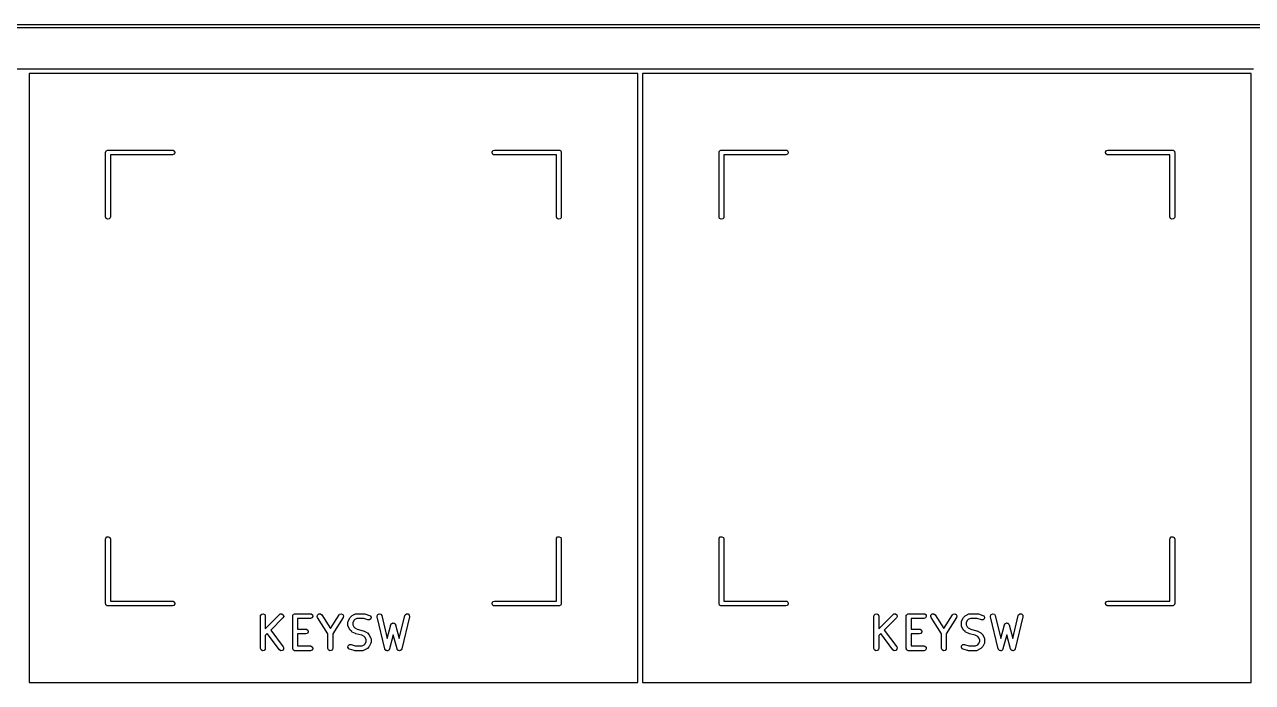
# Model space of a CAD drawing. Extents: x 382 to 810, y -162 to 0.
# Drawn here: x 605.56 to 643.69, y -35.57 to -15.15 of the extents above; entities that cross this region are included whole.
import ezdxf

# ---------------------------------------------------------------- set-up
doc = ezdxf.new("R2010")
doc.units = 0
doc.layers.add('BLACK', color=7, linetype='CONTINUOUS')

msp = doc.modelspace()

# ---------------------------------------------------------------- linework, layer by layer
at = {"layer": 'BLACK', "linetype": 'CONTINUOUS'}
for p, q in [((497.879, -15.1546), (678.854, -15.1546)), ((678.854, -15.2546), (497.879, -15.2546)), ((586.58, -16.5245), (605.63, -16.5245)), ((605.63, -16.5245), (624.68, -16.5245)), ((605.705, -16.6745), (605.705, -35.5745)), ((624.605, -16.6745), (605.705, -16.6745)), ((624.605, -35.5745), (624.605, -16.6745)), ((624.68, -16.5245), (643.73, -16.5245)), ((624.755, -16.6745), (624.755, -35.5745)), ((643.655, -16.6745), (624.755, -16.6745)), ((643.655, -35.5745), (643.655, -16.6745)), ((608.114, -19.0647), (608.118, -19.0595)), ((608.118, -19.0595), (608.137, -19.0562)), ((608.137, -19.0562), (608.155, -19.0495)), ((608.155, -19.0495), (610.155, -19.0495)), ((610.155, -19.0495), (610.181, -19.054)), ((610.181, -19.054), (610.22, -19.087)), ((620.107, -19.067), (620.155, -19.0495)), ((620.155, -19.0495), (622.155, -19.0495)), ((622.155, -19.0495), (622.165, -19.0512)), ((622.165, -19.0512), (622.169, -19.0506)), ((622.169, -19.0506), (622.171, -19.0523)), ((622.171, -19.0523), (622.181, -19.054)), ((622.181, -19.054), (622.196, -19.0665)), ((627.164, -19.0647), (627.168, -19.0595)), ((627.168, -19.0595), (627.187, -19.0562)), ((627.187, -19.0562), (627.205, -19.0495)), ((627.205, -19.0495), (629.205, -19.0495)), ((629.205, -19.0495), (629.231, -19.054)), ((629.231, -19.054), (629.27, -19.087)), ((639.157, -19.067), (639.205, -19.0495)), ((639.205, -19.0495), (641.205, -19.0495)), ((641.205, -19.0495), (641.215, -19.0512)), ((641.215, -19.0512), (641.219, -19.0506)), ((641.219, -19.0506), (641.221, -19.0523)), ((641.221, -19.0523), (641.231, -19.054)), ((641.231, -19.054), (641.246, -19.0665)), ((608.08, -19.1245), (608.082, -19.1147)), ((608.08, -21.1245), (608.08, -19.1245)), ((608.082, -19.1115), (608.083, -19.1086)), ((608.082, -19.1147), (608.082, -19.1115)), ((608.083, -19.1086), (608.085, -19.0988)), ((608.085, -19.0988), (608.098, -19.0839)), ((608.098, -19.0839), (608.107, -19.067)), ((608.107, -19.067), (608.114, -19.0647)), ((610.155, -19.1995), (608.23, -19.1995)), ((608.23, -19.1995), (608.23, -21.1245)), ((610.204, -19.1819), (610.155, -19.1995)), ((610.229, -19.1375), (610.204, -19.1819)), ((610.22, -19.087), (610.229, -19.1375)), ((620.082, -19.1115), (620.107, -19.067)), ((620.091, -19.162), (620.082, -19.1115)), ((620.13, -19.195), (620.091, -19.162)), ((620.155, -19.1995), (620.13, -19.195)), ((622.08, -19.1995), (620.155, -19.1995)), ((622.08, -21.1245), (622.08, -19.1995)), ((622.196, -19.0665), (622.213, -19.0763)), ((622.213, -19.0763), (622.215, -19.0826)), ((622.215, -19.0826), (622.22, -19.087)), ((622.22, -19.087), (622.224, -19.1062)), ((622.224, -19.1062), (622.23, -19.1245)), ((622.23, -19.1245), (622.23, -21.1245)), ((627.13, -19.1245), (627.132, -19.1147)), ((627.13, -21.1245), (627.13, -19.1245)), ((627.132, -19.1115), (627.133, -19.1086)), ((627.132, -19.1147), (627.132, -19.1115)), ((627.133, -19.1086), (627.135, -19.0988)), ((627.135, -19.0988), (627.148, -19.0839)), ((627.148, -19.0839), (627.157, -19.067)), ((627.157, -19.067), (627.164, -19.0647)), ((629.205, -19.1995), (627.28, -19.1995)), ((627.28, -19.1995), (627.28, -21.1245)), ((629.254, -19.1819), (629.205, -19.1995)), ((629.279, -19.1375), (629.254, -19.1819)), ((629.27, -19.087), (629.279, -19.1375)), ((639.132, -19.1115), (639.157, -19.067)), ((639.141, -19.162), (639.132, -19.1115)), ((639.18, -19.195), (639.141, -19.162)), ((639.205, -19.1995), (639.18, -19.195)), ((641.13, -19.1995), (639.205, -19.1995)), ((641.13, -21.1245), (641.13, -19.1995)), ((641.246, -19.0665), (641.263, -19.0763)), ((641.263, -19.0763), (641.265, -19.0826)), ((641.265, -19.0826), (641.27, -19.087)), ((641.27, -19.087), (641.274, -19.1062)), ((641.274, -19.1062), (641.28, -19.1245)), ((641.28, -19.1245), (641.28, -21.1245)), ((608.098, -21.1727), (608.08, -21.1245)), ((608.142, -21.1984), (608.098, -21.1727)), ((608.193, -21.1894), (608.142, -21.1984)), ((608.226, -21.1501), (608.193, -21.1894)), ((608.23, -21.1245), (608.226, -21.1501)), ((622.098, -21.1727), (622.08, -21.1245)), ((622.142, -21.1984), (622.098, -21.1727)), ((622.193, -21.1894), (622.142, -21.1984)), ((622.226, -21.1501), (622.193, -21.1894)), ((622.23, -21.1245), (622.226, -21.1501)), ((627.148, -21.1727), (627.13, -21.1245)), ((627.192, -21.1984), (627.148, -21.1727)), ((627.243, -21.1894), (627.192, -21.1984)), ((627.276, -21.1501), (627.243, -21.1894)), ((627.28, -21.1245), (627.276, -21.1501)), ((641.148, -21.1727), (641.13, -21.1245)), ((641.192, -21.1984), (641.148, -21.1727)), ((641.243, -21.1894), (641.192, -21.1984)), ((641.276, -21.1501), (641.243, -21.1894)), ((641.28, -21.1245), (641.276, -21.1501)), ((608.08, -31.1245), (608.085, -31.0988)), ((608.08, -33.1245), (608.08, -31.1245)), ((608.085, -31.0988), (608.118, -31.0595)), ((608.118, -31.0595), (608.169, -31.0506)), ((608.169, -31.0506), (608.213, -31.0763)), ((608.213, -31.0763), (608.23, -31.1245)), ((608.23, -31.1245), (608.23, -33.0495)), ((622.08, -31.1245), (622.085, -31.0988)), ((622.08, -33.0495), (622.08, -31.1245)), ((622.085, -31.0988), (622.118, -31.0595)), ((622.118, -31.0595), (622.169, -31.0506)), ((622.169, -31.0506), (622.213, -31.0763)), ((622.213, -31.0763), (622.23, -31.1245)), ((622.23, -31.1245), (622.23, -33.1245)), ((627.13, -31.1245), (627.135, -31.0988)), ((627.13, -33.1245), (627.13, -31.1245)), ((627.135, -31.0988), (627.168, -31.0595)), ((627.168, -31.0595), (627.219, -31.0506)), ((627.219, -31.0506), (627.263, -31.0763)), ((627.263, -31.0763), (627.28, -31.1245)), ((627.28, -31.1245), (627.28, -33.0495)), ((641.13, -31.1245), (641.135, -31.0988)), ((641.13, -33.0495), (641.13, -31.1245)), ((641.135, -31.0988), (641.168, -31.0595)), ((641.168, -31.0595), (641.219, -31.0506)), ((641.219, -31.0506), (641.263, -31.0763)), ((641.263, -31.0763), (641.28, -31.1245)), ((641.28, -31.1245), (641.28, -33.1245)), ((608.087, -33.1428), (608.08, -33.1245)), ((608.091, -33.162), (608.087, -33.1428)), ((608.096, -33.1663), (608.091, -33.162)), ((608.098, -33.1727), (608.096, -33.1663)), ((608.23, -33.0495), (610.155, -33.0495)), ((610.155, -33.0495), (610.181, -33.054)), ((610.181, -33.054), (610.22, -33.087)), ((610.229, -33.1375), (610.204, -33.1819)), ((610.22, -33.087), (610.229, -33.1375)), ((620.082, -33.1115), (620.107, -33.067)), ((620.091, -33.162), (620.082, -33.1115)), ((620.13, -33.195), (620.091, -33.162)), ((620.107, -33.067), (620.155, -33.0495)), ((620.155, -33.0495), (622.08, -33.0495)), ((622.213, -33.1651), (622.204, -33.1819)), ((622.226, -33.1501), (622.213, -33.1651)), ((622.228, -33.1404), (622.226, -33.1501)), ((622.229, -33.1375), (622.228, -33.1404)), ((622.23, -33.1245), (622.229, -33.1342)), ((622.229, -33.1342), (622.229, -33.1375)), ((627.137, -33.1428), (627.13, -33.1245)), ((627.141, -33.162), (627.137, -33.1428)), ((627.146, -33.1663), (627.141, -33.162)), ((627.148, -33.1727), (627.146, -33.1663)), ((627.28, -33.0495), (629.205, -33.0495)), ((629.205, -33.0495), (629.231, -33.054)), ((629.231, -33.054), (629.27, -33.087)), ((629.279, -33.1375), (629.254, -33.1819)), ((629.27, -33.087), (629.279, -33.1375)), ((639.132, -33.1115), (639.157, -33.067)), ((639.141, -33.162), (639.132, -33.1115)), ((639.18, -33.195), (639.141, -33.162)), ((639.157, -33.067), (639.205, -33.0495)), ((639.205, -33.0495), (641.13, -33.0495)), ((641.263, -33.1651), (641.254, -33.1819)), ((641.276, -33.1501), (641.263, -33.1651)), ((641.278, -33.1404), (641.276, -33.1501)), ((641.279, -33.1375), (641.278, -33.1404)), ((641.28, -33.1245), (641.279, -33.1342)), ((641.279, -33.1342), (641.279, -33.1375)), ((608.115, -33.1824), (608.098, -33.1727)), ((608.13, -33.195), (608.115, -33.1824)), ((608.14, -33.1967), (608.13, -33.195)), ((608.142, -33.1984), (608.14, -33.1967)), ((608.146, -33.1978), (608.142, -33.1984)), ((608.155, -33.1995), (608.146, -33.1978)), ((610.155, -33.1995), (608.155, -33.1995)), ((610.204, -33.1819), (610.155, -33.1995)), ((612.89, -33.5168), (612.895, -33.4912)), ((612.89, -34.5168), (612.89, -33.5168)), ((612.895, -33.4912), (612.928, -33.4519)), ((612.928, -33.4519), (612.978, -33.4429)), ((612.978, -33.4429), (613.022, -33.4686)), ((613.022, -33.4686), (613.04, -33.5168)), ((613.04, -33.9072), (613.483, -33.4638)), ((613.04, -33.5168), (613.04, -33.9072)), ((613.483, -33.4638), (613.505, -33.4488)), ((613.505, -33.4488), (613.556, -33.4444)), ((613.556, -33.4444), (613.598, -33.4738)), ((613.611, -33.5233), (613.589, -33.5698)), ((613.598, -33.4738), (613.611, -33.5233)), ((613.89, -33.5168), (613.892, -33.5071)), ((613.89, -34.5168), (613.89, -33.5168)), ((613.891, -33.5038), (613.893, -33.5009)), ((613.892, -33.5071), (613.891, -33.5038)), ((613.893, -33.5009), (613.895, -33.4912)), ((613.895, -33.4912), (613.907, -33.4762)), ((613.907, -33.4762), (613.917, -33.4594)), ((613.917, -33.4594), (613.923, -33.457)), ((613.923, -33.457), (613.928, -33.4519)), ((613.928, -33.4519), (613.947, -33.4485)), ((613.947, -33.4485), (613.965, -33.4418)), ((613.965, -33.4418), (614.441, -33.4418)), ((614.441, -33.4418), (614.467, -33.4463)), ((614.467, -33.4463), (614.506, -33.4793)), ((614.515, -33.5298), (614.489, -33.5743)), ((614.506, -33.4793), (614.515, -33.5298)), ((614.654, -33.533), (614.66, -33.4821)), ((614.664, -33.5571), (614.654, -33.533)), ((614.66, -33.4821), (614.698, -33.4475)), ((614.698, -33.4475), (614.75, -33.4453)), ((614.75, -33.4453), (614.79, -33.4765)), ((614.79, -33.4765), (615.06, -33.9009)), ((615.06, -33.9009), (615.33, -33.4765)), ((615.33, -33.4765), (615.348, -33.4573)), ((615.348, -33.4573), (615.397, -33.4419)), ((615.397, -33.4419), (615.444, -33.4615)), ((615.444, -33.4615), (615.468, -33.507)), ((615.468, -33.507), (615.457, -33.5571)), ((615.674, -33.559), (615.722, -33.5114)), ((615.722, -33.5114), (615.74, -33.4985)), ((615.74, -33.4985), (615.741, -33.4973)), ((615.741, -33.4973), (615.836, -33.4497)), ((615.836, -33.4497), (615.861, -33.4423)), ((615.861, -33.4423), (615.866, -33.4433)), ((615.866, -33.4433), (615.87, -33.4418)), ((615.87, -33.4418), (616.108, -33.4418)), ((616.108, -33.4418), (616.13, -33.4457)), ((616.13, -33.4457), (616.132, -33.4457)), ((616.132, -33.4457), (616.274, -33.4933)), ((616.274, -33.4933), (616.297, -33.5057)), ((616.297, -33.5057), (616.324, -33.5494)), ((616.324, -33.5494), (616.317, -33.6001)), ((616.51, -33.5082), (616.533, -33.4623)), ((616.511, -33.5342), (616.51, -33.5082)), ((616.749, -34.5342), (616.511, -33.5342)), ((616.533, -33.4623), (616.58, -33.4419)), ((616.58, -33.4419), (616.629, -33.4566)), ((616.629, -33.4566), (616.657, -33.4994)), ((616.657, -33.4994), (616.826, -34.2103)), ((617.199, -34.2103), (617.368, -33.4994)), ((617.514, -33.5342), (617.276, -34.5342)), ((617.368, -33.4994), (617.379, -33.4755)), ((617.379, -33.4755), (617.42, -33.4449)), ((617.42, -33.4449), (617.471, -33.448)), ((617.471, -33.448), (617.508, -33.4832)), ((617.508, -33.4832), (617.514, -33.5342)), ((620.155, -33.1995), (620.13, -33.195)), ((622.155, -33.1995), (620.155, -33.1995)), ((622.174, -33.1928), (622.155, -33.1995)), ((622.193, -33.1894), (622.174, -33.1928)), ((622.197, -33.1843), (622.193, -33.1894)), ((622.204, -33.1819), (622.197, -33.1843)), ((627.165, -33.1824), (627.148, -33.1727)), ((627.18, -33.195), (627.165, -33.1824)), ((627.19, -33.1967), (627.18, -33.195)), ((627.192, -33.1984), (627.19, -33.1967)), ((627.196, -33.1978), (627.192, -33.1984)), ((627.205, -33.1995), (627.196, -33.1978)), ((629.205, -33.1995), (627.205, -33.1995)), ((629.254, -33.1819), (629.205, -33.1995)), ((631.94, -33.5168), (631.945, -33.4912)), ((631.94, -34.5168), (631.94, -33.5168)), ((631.945, -33.4912), (631.978, -33.4519)), ((631.978, -33.4519), (632.028, -33.4429)), ((632.028, -33.4429), (632.072, -33.4686)), ((632.072, -33.4686), (632.09, -33.5168)), ((632.09, -33.9072), (632.533, -33.4638)), ((632.09, -33.5168), (632.09, -33.9072)), ((632.533, -33.4638), (632.555, -33.4488)), ((632.555, -33.4488), (632.606, -33.4444)), ((632.606, -33.4444), (632.648, -33.4738)), ((632.661, -33.5233), (632.639, -33.5698)), ((632.648, -33.4738), (632.661, -33.5233)), ((632.94, -33.5168), (632.942, -33.5071)), ((632.94, -34.5168), (632.94, -33.5168)), ((632.941, -33.5038), (632.943, -33.5009)), ((632.942, -33.5071), (632.941, -33.5038)), ((632.943, -33.5009), (632.945, -33.4912)), ((632.945, -33.4912), (632.957, -33.4762)), ((632.957, -33.4762), (632.967, -33.4594)), ((632.967, -33.4594), (632.973, -33.457)), ((632.973, -33.457), (632.978, -33.4519)), ((632.978, -33.4519), (632.997, -33.4485)), ((632.997, -33.4485), (633.015, -33.4418)), ((633.015, -33.4418), (633.491, -33.4418)), ((633.491, -33.4418), (633.517, -33.4463)), ((633.517, -33.4463), (633.556, -33.4793)), ((633.565, -33.5298), (633.539, -33.5743)), ((633.556, -33.4793), (633.565, -33.5298)), ((633.704, -33.533), (633.71, -33.4821)), ((633.714, -33.5571), (633.704, -33.533)), ((633.71, -33.4821), (633.748, -33.4475)), ((633.748, -33.4475), (633.8, -33.4453)), ((633.8, -33.4453), (633.84, -33.4765)), ((633.84, -33.4765), (634.11, -33.9009)), ((634.11, -33.9009), (634.38, -33.4765)), ((634.38, -33.4765), (634.398, -33.4573)), ((634.398, -33.4573), (634.447, -33.4419)), ((634.447, -33.4419), (634.494, -33.4615)), ((634.494, -33.4615), (634.518, -33.507)), ((634.518, -33.507), (634.507, -33.5571)), ((634.724, -33.559), (634.772, -33.5114)), ((634.772, -33.5114), (634.79, -33.4985)), ((634.79, -33.4985), (634.791, -33.4973)), ((634.791, -33.4973), (634.886, -33.4497)), ((634.886, -33.4497), (634.911, -33.4423)), ((634.911, -33.4423), (634.916, -33.4433)), ((634.916, -33.4433), (634.92, -33.4418)), ((634.92, -33.4418), (635.158, -33.4418)), ((635.158, -33.4418), (635.18, -33.4457)), ((635.18, -33.4457), (635.182, -33.4457)), ((635.182, -33.4457), (635.324, -33.4933)), ((635.324, -33.4933), (635.347, -33.5057)), ((635.347, -33.5057), (635.374, -33.5494)), ((635.374, -33.5494), (635.367, -33.6001)), ((635.56, -33.5082), (635.583, -33.4623)), ((635.561, -33.5342), (635.56, -33.5082)), ((635.799, -34.5342), (635.561, -33.5342)), ((635.583, -33.4623), (635.63, -33.4419)), ((635.63, -33.4419), (635.679, -33.4566)), ((635.679, -33.4566), (635.707, -33.4994)), ((635.707, -33.4994), (635.876, -34.2103)), ((636.249, -34.2103), (636.418, -33.4994)), ((636.564, -33.5342), (636.326, -34.5342)), ((636.418, -33.4994), (636.429, -33.4755)), ((636.429, -33.4755), (636.47, -33.4449)), ((636.47, -33.4449), (636.521, -33.448)), ((636.521, -33.448), (636.558, -33.4832)), ((636.558, -33.4832), (636.564, -33.5342)), ((639.205, -33.1995), (639.18, -33.195)), ((641.205, -33.1995), (639.205, -33.1995)), ((641.224, -33.1928), (641.205, -33.1995)), ((641.243, -33.1894), (641.224, -33.1928)), ((641.247, -33.1843), (641.243, -33.1894)), ((641.254, -33.1819), (641.247, -33.1843)), ((613.589, -33.5698), (613.207, -33.9524)), ((614.441, -33.5918), (614.04, -33.5918)), ((614.04, -33.5918), (614.04, -33.918)), ((614.04, -33.918), (614.298, -33.918)), ((614.298, -33.918), (614.324, -33.9225)), ((614.324, -33.9225), (614.363, -33.9555)), ((614.489, -33.5743), (614.441, -33.5918)), ((614.985, -34.0625), (614.664, -33.5571)), ((615.457, -33.5571), (615.135, -34.0625)), ((615.604, -33.7073), (615.609, -33.6816)), ((615.604, -33.8025), (615.604, -33.7073)), ((615.606, -33.8067), (615.604, -33.8025)), ((615.605, -33.8111), (615.606, -33.8067)), ((615.612, -33.8361), (615.605, -33.8111)), ((615.609, -33.6816), (615.612, -33.6782)), ((615.612, -33.6737), (615.66, -33.5785)), ((615.612, -33.6782), (615.612, -33.6737)), ((615.66, -33.9313), (615.612, -33.8361)), ((615.66, -33.5785), (615.673, -33.5605)), ((615.661, -33.9324), (615.66, -33.9313)), ((615.674, -33.9508), (615.661, -33.9324)), ((615.673, -33.5605), (615.674, -33.559)), ((615.789, -33.6565), (615.754, -33.725)), ((615.754, -33.725), (615.754, -33.7848)), ((615.754, -33.7848), (615.789, -33.8533)), ((615.819, -33.6261), (615.789, -33.6565)), ((615.789, -33.8533), (615.819, -33.8837)), ((615.887, -33.5918), (615.819, -33.6261)), ((615.819, -33.8837), (615.896, -33.9222)), ((616.096, -33.5918), (615.887, -33.5918)), ((615.896, -33.9222), (616.078, -33.9679)), ((616.227, -33.6356), (616.096, -33.5918)), ((616.278, -33.6342), (616.227, -33.6356)), ((616.317, -33.6001), (616.278, -33.6342)), ((616.826, -34.2103), (616.94, -33.7832)), ((616.94, -33.7832), (616.951, -33.7596)), ((616.951, -33.7596), (616.957, -33.7556)), ((616.957, -33.7556), (616.96, -33.7494)), ((616.96, -33.7494), (616.977, -33.7412)), ((616.977, -33.7412), (616.993, -33.7301)), ((616.993, -33.7301), (617, -33.7307)), ((617, -33.7307), (617.006, -33.7278)), ((617.006, -33.7278), (617.025, -33.7328)), ((617.025, -33.7328), (617.044, -33.7345)), ((617.044, -33.7345), (617.049, -33.7394)), ((617.049, -33.7394), (617.056, -33.7411)), ((617.056, -33.7411), (617.067, -33.757)), ((617.067, -33.757), (617.081, -33.7707)), ((617.081, -33.7707), (617.081, -33.7776)), ((617.081, -33.7776), (617.085, -33.7832)), ((617.085, -33.7832), (617.199, -34.2103)), ((632.639, -33.5698), (632.257, -33.9524)), ((633.491, -33.5918), (633.09, -33.5918)), ((633.09, -33.5918), (633.09, -33.918)), ((633.09, -33.918), (633.348, -33.918)), ((633.348, -33.918), (633.374, -33.9225)), ((633.374, -33.9225), (633.413, -33.9555)), ((633.539, -33.5743), (633.491, -33.5918)), ((634.035, -34.0625), (633.714, -33.5571)), ((634.507, -33.5571), (634.185, -34.0625)), ((634.654, -33.7073), (634.659, -33.6816)), ((634.654, -33.8025), (634.654, -33.7073)), ((634.656, -33.8067), (634.654, -33.8025)), ((634.655, -33.8111), (634.656, -33.8067)), ((634.662, -33.8361), (634.655, -33.8111)), ((634.659, -33.6816), (634.662, -33.6782)), ((634.662, -33.6737), (634.71, -33.5785)), ((634.662, -33.6782), (634.662, -33.6737)), ((634.71, -33.9313), (634.662, -33.8361)), ((634.71, -33.5785), (634.723, -33.5605)), ((634.711, -33.9324), (634.71, -33.9313)), ((634.724, -33.9508), (634.711, -33.9324)), ((634.723, -33.5605), (634.724, -33.559)), ((634.839, -33.6565), (634.804, -33.725)), ((634.804, -33.725), (634.804, -33.7848)), ((634.804, -33.7848), (634.839, -33.8533)), ((634.869, -33.6261), (634.839, -33.6565)), ((634.839, -33.8533), (634.869, -33.8837)), ((634.937, -33.5918), (634.869, -33.6261)), ((634.869, -33.8837), (634.946, -33.9222)), ((635.146, -33.5918), (634.937, -33.5918)), ((634.946, -33.9222), (635.128, -33.9679)), ((635.277, -33.6356), (635.146, -33.5918)), ((635.328, -33.6342), (635.277, -33.6356)), ((635.367, -33.6001), (635.328, -33.6342)), ((635.876, -34.2103), (635.99, -33.7832)), ((635.99, -33.7832), (636.001, -33.7596)), ((636.001, -33.7596), (636.007, -33.7556)), ((636.007, -33.7556), (636.01, -33.7494)), ((636.01, -33.7494), (636.027, -33.7412)), ((636.027, -33.7412), (636.043, -33.7301)), ((636.043, -33.7301), (636.05, -33.7307)), ((636.05, -33.7307), (636.056, -33.7278)), ((636.056, -33.7278), (636.075, -33.7328)), ((636.075, -33.7328), (636.094, -33.7345)), ((636.094, -33.7345), (636.099, -33.7394)), ((636.099, -33.7394), (636.106, -33.7411)), ((636.106, -33.7411), (636.117, -33.757)), ((636.117, -33.757), (636.131, -33.7707)), ((636.131, -33.7707), (636.131, -33.7776)), ((636.131, -33.7776), (636.135, -33.7832)), ((636.135, -33.7832), (636.249, -34.2103)), ((613.1, -34.0596), (613.04, -34.1193)), ((613.04, -34.1193), (613.04, -34.5168)), ((613.476, -34.5618), (613.1, -34.0596)), ((613.207, -33.9524), (613.596, -34.4718)), ((614.298, -34.068), (614.04, -34.068)), ((614.04, -34.068), (614.04, -34.4418)), ((614.347, -34.0505), (614.298, -34.068)), ((614.372, -34.006), (614.347, -34.0505)), ((614.363, -33.9555), (614.372, -34.006)), ((614.985, -34.5168), (614.985, -34.0625)), ((615.135, -34.0625), (615.135, -34.5168)), ((615.722, -33.9984), (615.674, -33.9508)), ((615.723, -33.9991), (615.722, -33.9984)), ((615.741, -34.0125), (615.723, -33.9991)), ((615.836, -34.0601), (615.741, -34.0125)), ((615.84, -34.0605), (615.836, -34.0601)), ((615.852, -34.0658), (615.84, -34.0605)), ((616.034, -34.1114), (615.852, -34.0658)), ((616.111, -34.1499), (616.034, -34.1114)), ((616.078, -33.9679), (616.09, -33.9731)), ((616.09, -33.9731), (616.094, -33.9735)), ((616.094, -33.9735), (616.189, -34.0212)), ((616.141, -34.1803), (616.111, -34.1499)), ((616.176, -34.2488), (616.141, -34.1803)), ((616.141, -34.3771), (616.176, -34.3086)), ((616.176, -34.3086), (616.176, -34.2488)), ((616.189, -34.0212), (616.207, -34.0345)), ((616.207, -34.0345), (616.209, -34.0352)), ((616.209, -34.0352), (616.256, -34.0828)), ((616.256, -34.0828), (616.269, -34.1012)), ((616.269, -34.1012), (616.27, -34.1023)), ((616.27, -34.1023), (616.318, -34.1976)), ((616.318, -34.1976), (616.325, -34.2225)), ((616.325, -34.2225), (616.324, -34.2269)), ((616.324, -34.2269), (616.326, -34.2311)), ((616.326, -34.2311), (616.326, -34.3263)), ((617.013, -34.0936), (616.895, -34.5361)), ((617.131, -34.5361), (617.013, -34.0936)), ((632.15, -34.0596), (632.09, -34.1193)), ((632.09, -34.1193), (632.09, -34.5168)), ((632.526, -34.5618), (632.15, -34.0596)), ((632.257, -33.9524), (632.646, -34.4718)), ((633.348, -34.068), (633.09, -34.068)), ((633.09, -34.068), (633.09, -34.4418)), ((633.397, -34.0505), (633.348, -34.068)), ((633.422, -34.006), (633.397, -34.0505)), ((633.413, -33.9555), (633.422, -34.006)), ((634.035, -34.5168), (634.035, -34.0625)), ((634.185, -34.0625), (634.185, -34.5168)), ((634.772, -33.9984), (634.724, -33.9508)), ((634.773, -33.9991), (634.772, -33.9984)), ((634.791, -34.0125), (634.773, -33.9991)), ((634.886, -34.0601), (634.791, -34.0125)), ((634.89, -34.0605), (634.886, -34.0601)), ((634.902, -34.0658), (634.89, -34.0605)), ((635.084, -34.1114), (634.902, -34.0658)), ((635.161, -34.1499), (635.084, -34.1114)), ((635.128, -33.9679), (635.14, -33.9731)), ((635.14, -33.9731), (635.144, -33.9735)), ((635.144, -33.9735), (635.239, -34.0212)), ((635.191, -34.1803), (635.161, -34.1499)), ((635.226, -34.2488), (635.191, -34.1803)), ((635.191, -34.3771), (635.226, -34.3086)), ((635.226, -34.3086), (635.226, -34.2488)), ((635.239, -34.0212), (635.257, -34.0345)), ((635.257, -34.0345), (635.259, -34.0352)), ((635.259, -34.0352), (635.306, -34.0828)), ((635.306, -34.0828), (635.319, -34.1012)), ((635.319, -34.1012), (635.32, -34.1023)), ((635.32, -34.1023), (635.368, -34.1976)), ((635.368, -34.1976), (635.375, -34.2225)), ((635.375, -34.2225), (635.374, -34.2269)), ((635.374, -34.2269), (635.376, -34.2311)), ((635.376, -34.2311), (635.376, -34.3263)), ((636.063, -34.0936), (635.945, -34.5361)), ((636.181, -34.5361), (636.063, -34.0936)), ((612.908, -34.565), (612.89, -34.5168)), ((612.952, -34.5907), (612.908, -34.565)), ((613.003, -34.5818), (612.952, -34.5907)), ((613.035, -34.5425), (613.003, -34.5818)), ((613.04, -34.5168), (613.035, -34.5425)), ((613.519, -34.5898), (613.476, -34.5618)), ((613.57, -34.5837), (613.519, -34.5898)), ((613.605, -34.5463), (613.57, -34.5837)), ((613.596, -34.4718), (613.608, -34.495)), ((613.608, -34.495), (613.605, -34.5463)), ((613.897, -34.5351), (613.89, -34.5168)), ((613.9, -34.5543), (613.897, -34.5351)), ((613.905, -34.5587), (613.9, -34.5543)), ((613.908, -34.565), (613.905, -34.5587)), ((613.924, -34.5748), (613.908, -34.565)), ((613.939, -34.5873), (613.924, -34.5748)), ((613.949, -34.589), (613.939, -34.5873)), ((613.952, -34.5907), (613.949, -34.589)), ((613.955, -34.5901), (613.952, -34.5907)), ((613.965, -34.5918), (613.955, -34.5901)), ((614.441, -34.5918), (613.965, -34.5918)), ((614.04, -34.4418), (614.441, -34.4418)), ((614.441, -34.4418), (614.467, -34.4463)), ((614.489, -34.5743), (614.441, -34.5918)), ((614.467, -34.4463), (614.506, -34.4793)), ((614.515, -34.5298), (614.489, -34.5743)), ((614.506, -34.4793), (614.515, -34.5298)), ((615.003, -34.565), (614.985, -34.5168)), ((615.047, -34.5907), (615.003, -34.565)), ((615.098, -34.5818), (615.047, -34.5907)), ((615.131, -34.5425), (615.098, -34.5818)), ((615.135, -34.5168), (615.131, -34.5425)), ((615.606, -34.4842), (615.613, -34.4335)), ((615.633, -34.5279), (615.606, -34.4842)), ((615.613, -34.4335), (615.652, -34.3994)), ((615.656, -34.5403), (615.633, -34.5279)), ((615.652, -34.3994), (615.703, -34.398)), ((615.798, -34.588), (615.656, -34.5403)), ((615.703, -34.398), (615.834, -34.4418)), ((615.8, -34.5879), (615.798, -34.588)), ((615.822, -34.5918), (615.8, -34.5879)), ((616.06, -34.5918), (615.822, -34.5918)), ((615.834, -34.4418), (616.043, -34.4418)), ((616.043, -34.4418), (616.111, -34.4076)), ((616.064, -34.5903), (616.06, -34.5918)), ((616.069, -34.5913), (616.064, -34.5903)), ((616.094, -34.5839), (616.069, -34.5913)), ((616.189, -34.5363), (616.094, -34.5839)), ((616.111, -34.4076), (616.141, -34.3771)), ((616.19, -34.5351), (616.189, -34.5363)), ((616.209, -34.5222), (616.19, -34.5351)), ((616.256, -34.4746), (616.209, -34.5222)), ((616.257, -34.4731), (616.256, -34.4746)), ((616.27, -34.4551), (616.257, -34.4731)), ((616.318, -34.3599), (616.27, -34.4551)), ((616.321, -34.352), (616.318, -34.3554)), ((616.318, -34.3554), (616.318, -34.3599)), ((616.326, -34.3263), (616.321, -34.352)), ((616.754, -34.5407), (616.749, -34.5342)), ((616.754, -34.5486), (616.754, -34.5407)), ((616.767, -34.5616), (616.754, -34.5486)), ((616.777, -34.577), (616.767, -34.5616)), ((616.785, -34.5793), (616.777, -34.577)), ((616.791, -34.5848), (616.785, -34.5793)), ((616.809, -34.5864), (616.791, -34.5848)), ((616.827, -34.5917), (616.809, -34.5864)), ((616.834, -34.5886), (616.827, -34.5917)), ((616.842, -34.5892), (616.834, -34.5886)), ((616.857, -34.5786), (616.842, -34.5892)), ((616.874, -34.5713), (616.857, -34.5786)), ((616.877, -34.5643), (616.874, -34.5713)), ((616.884, -34.5598), (616.877, -34.5643)), ((616.895, -34.5361), (616.884, -34.5598)), ((617.135, -34.5426), (617.131, -34.5361)), ((617.136, -34.5504), (617.135, -34.5426)), ((617.149, -34.5631), (617.136, -34.5504)), ((617.16, -34.5782), (617.149, -34.5631)), ((617.168, -34.5802), (617.16, -34.5782)), ((617.173, -34.5856), (617.168, -34.5802)), ((617.192, -34.5867), (617.173, -34.5856)), ((617.21, -34.5915), (617.192, -34.5867)), ((617.217, -34.5882), (617.21, -34.5915)), ((617.225, -34.5887), (617.217, -34.5882)), ((617.239, -34.5777), (617.225, -34.5887)), ((617.256, -34.5699), (617.239, -34.5777)), ((617.259, -34.5628), (617.256, -34.5699)), ((617.266, -34.5581), (617.259, -34.5628)), ((617.276, -34.5342), (617.266, -34.5581)), ((631.958, -34.565), (631.94, -34.5168)), ((632.002, -34.5907), (631.958, -34.565)), ((632.053, -34.5818), (632.002, -34.5907)), ((632.085, -34.5425), (632.053, -34.5818)), ((632.09, -34.5168), (632.085, -34.5425)), ((632.569, -34.5898), (632.526, -34.5618)), ((632.62, -34.5837), (632.569, -34.5898)), ((632.655, -34.5463), (632.62, -34.5837)), ((632.646, -34.4718), (632.658, -34.495)), ((632.658, -34.495), (632.655, -34.5463)), ((632.947, -34.5351), (632.94, -34.5168)), ((632.95, -34.5543), (632.947, -34.5351)), ((632.955, -34.5587), (632.95, -34.5543)), ((632.958, -34.565), (632.955, -34.5587)), ((632.974, -34.5748), (632.958, -34.565)), ((632.989, -34.5873), (632.974, -34.5748)), ((632.999, -34.589), (632.989, -34.5873)), ((633.002, -34.5907), (632.999, -34.589)), ((633.005, -34.5901), (633.002, -34.5907)), ((633.015, -34.5918), (633.005, -34.5901)), ((633.491, -34.5918), (633.015, -34.5918)), ((633.09, -34.4418), (633.491, -34.4418)), ((633.491, -34.4418), (633.517, -34.4463)), ((633.539, -34.5743), (633.491, -34.5918)), ((633.517, -34.4463), (633.556, -34.4793)), ((633.565, -34.5298), (633.539, -34.5743)), ((633.556, -34.4793), (633.565, -34.5298)), ((634.053, -34.565), (634.035, -34.5168)), ((634.097, -34.5907), (634.053, -34.565)), ((634.148, -34.5818), (634.097, -34.5907)), ((634.181, -34.5425), (634.148, -34.5818)), ((634.185, -34.5168), (634.181, -34.5425)), ((634.656, -34.4842), (634.663, -34.4335)), ((634.683, -34.5279), (634.656, -34.4842)), ((634.663, -34.4335), (634.702, -34.3994)), ((634.706, -34.5403), (634.683, -34.5279)), ((634.702, -34.3994), (634.753, -34.398)), ((634.848, -34.588), (634.706, -34.5403)), ((634.753, -34.398), (634.884, -34.4418)), ((634.85, -34.5879), (634.848, -34.588)), ((634.872, -34.5918), (634.85, -34.5879)), ((635.11, -34.5918), (634.872, -34.5918)), ((634.884, -34.4418), (635.093, -34.4418)), ((635.093, -34.4418), (635.161, -34.4076)), ((635.114, -34.5903), (635.11, -34.5918)), ((635.119, -34.5913), (635.114, -34.5903)), ((635.144, -34.5839), (635.119, -34.5913)), ((635.239, -34.5363), (635.144, -34.5839)), ((635.161, -34.4076), (635.191, -34.3771)), ((635.24, -34.5351), (635.239, -34.5363)), ((635.259, -34.5222), (635.24, -34.5351)), ((635.306, -34.4746), (635.259, -34.5222)), ((635.307, -34.4731), (635.306, -34.4746)), ((635.32, -34.4551), (635.307, -34.4731)), ((635.368, -34.3599), (635.32, -34.4551)), ((635.371, -34.352), (635.368, -34.3554)), ((635.368, -34.3554), (635.368, -34.3599)), ((635.376, -34.3263), (635.371, -34.352)), ((635.804, -34.5407), (635.799, -34.5342)), ((635.804, -34.5486), (635.804, -34.5407)), ((635.817, -34.5616), (635.804, -34.5486)), ((635.827, -34.577), (635.817, -34.5616)), ((635.835, -34.5793), (635.827, -34.577)), ((635.841, -34.5848), (635.835, -34.5793)), ((635.859, -34.5864), (635.841, -34.5848)), ((635.877, -34.5917), (635.859, -34.5864)), ((635.884, -34.5886), (635.877, -34.5917)), ((635.892, -34.5892), (635.884, -34.5886)), ((635.907, -34.5786), (635.892, -34.5892)), ((635.924, -34.5713), (635.907, -34.5786)), ((635.927, -34.5643), (635.924, -34.5713)), ((635.934, -34.5598), (635.927, -34.5643)), ((635.945, -34.5361), (635.934, -34.5598)), ((636.185, -34.5426), (636.181, -34.5361)), ((636.186, -34.5504), (636.185, -34.5426)), ((636.199, -34.5631), (636.186, -34.5504)), ((636.21, -34.5782), (636.199, -34.5631)), ((636.218, -34.5802), (636.21, -34.5782)), ((636.223, -34.5856), (636.218, -34.5802)), ((636.242, -34.5867), (636.223, -34.5856)), ((636.26, -34.5915), (636.242, -34.5867)), ((636.267, -34.5882), (636.26, -34.5915)), ((636.275, -34.5887), (636.267, -34.5882)), ((636.289, -34.5777), (636.275, -34.5887)), ((636.306, -34.5699), (636.289, -34.5777)), ((636.309, -34.5628), (636.306, -34.5699)), ((636.316, -34.5581), (636.309, -34.5628)), ((636.326, -34.5342), (636.316, -34.5581)), ((605.705, -35.5745), (624.605, -35.5745)), ((624.755, -35.5745), (643.655, -35.5745))]:
    msp.add_line(p, q, dxfattribs=at)

doc.saveas('drawing.dxf')
